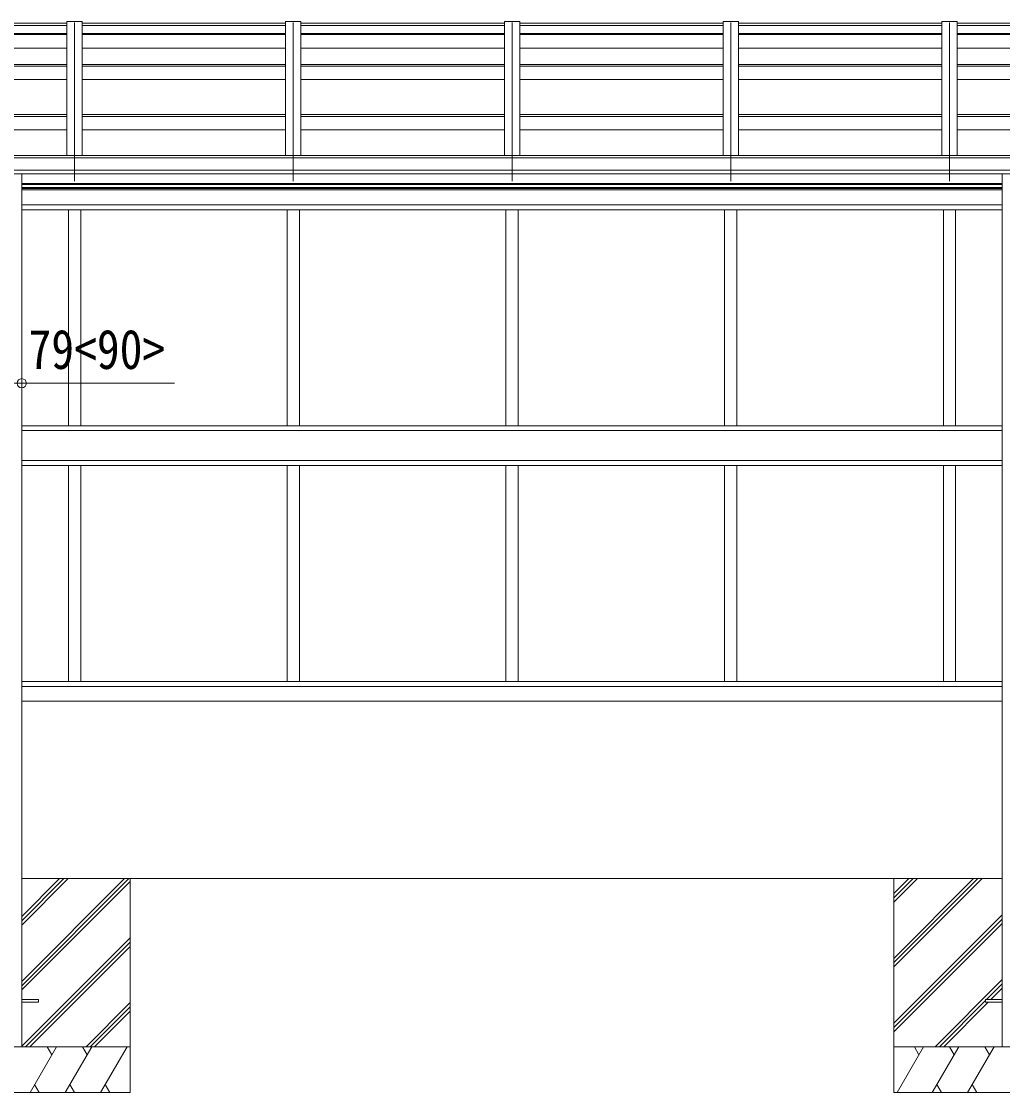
# Model space of a CAD drawing. Units: millimetres at full size, sheet at 1:30; details may follow other scales. Extents: x -8385 to 8479, y -5853 to 5787.
# Drawn here: x 3027 to 6238, y -1479 to 2026 of the extents above; entities that cross this region are included whole.
import ezdxf
from ezdxf.enums import TextEntityAlignment as Align

# ---------------------------------------------------------------- set-up
doc = ezdxf.new("R2010")
doc.units = ezdxf.units.MM
doc.header["$LTSCALE"] = 30
doc.header["$PDMODE"] = 32
doc.header["$PDSIZE"] = 30
for name, color, linetype, lineweight in [('0-0_0', 7, 'Continuous', 9), ('0-1_本体', 4, 'Continuous', 9), ('0-2_部品', 7, 'Continuous', 9), ('0-8_PARTS2', 2, 'Continuous', 9), ('0-A_寸法', 6, 'Continuous', 9), ('1-1_GLASS', 4, 'Continuous', 9)]:
    doc.layers.add(name, color=color, linetype=linetype, lineweight=lineweight)
doc.styles.add('ＭＳ ゴシック', font='')
doc.styles.get('ＭＳ ゴシック').set_extended_font_data('MS Gothic')

msp = doc.modelspace()

# ---------------------------------------------------------------- linework, layer by layer
at = {"layer": '0-0_0'}
for p, q in [((3027.66, -1115.38), (3363.69, -779.36)), ((3027.66, -1129.53), (3377.83, -779.36)), ((3027.66, -931.54), (3179.84, -779.36)), ((3027.66, -917.4), (3165.7, -779.36)), ((3027.66, -903.25), (3151.56, -779.36)), ((3027.66, -779.36), (6237.26, -779.36)), ((3027.66, -1143.67), (3382.46, -788.87)), ((3382.46, -779.36), (3382.46, -1479.36)), ((5882.46, -827.95), (5931.06, -779.36)), ((5882.46, -842.1), (5945.2, -779.36)), ((5882.46, -856.24), (5959.34, -779.36)), ((5882.46, -1068.37), (6171.47, -779.36)), ((5882.46, -1054.23), (6157.33, -779.36)), ((5882.46, -1040.09), (6143.19, -779.36)), ((5882.46, -779.36), (5882.46, -1479.36)), ((5882.46, -1252.22), (6237.26, -897.42)), ((5882.46, -1266.36), (6237.26, -911.56)), ((5882.46, -1280.5), (6237.26, -925.7)), ((3027.66, -1327.52), (3382.46, -972.72)), ((3039.96, -1329.36), (3382.46, -986.86)), ((3054.1, -1329.36), (3382.46, -1001)), ((6017.45, -1329.36), (6237.26, -1109.55)), ((6186.1, -1174.85), (6237.26, -1123.69)), ((6200.25, -1174.85), (6237.26, -1137.83)), ((3237.95, -1329.36), (3382.46, -1184.85)), ((6031.59, -1329.36), (6182.46, -1178.49)), ((6045.74, -1329.36), (6191.25, -1183.85)), ((3252.09, -1329.36), (3382.46, -1198.99)), ((3266.24, -1329.36), (3382.46, -1213.13)), ((3382.46, -1329.36), (2582.46, -1329.36)), ((3054.63, -1479.36), (3141.23, -1329.36)), ((3126.23, -1355.34), (3111.23, -1329.36)), ((3170.1, -1479.36), (3256.7, -1329.36)), ((3226.7, -1329.36), (3241.7, -1355.34)), ((3285.57, -1479.36), (3372.17, -1329.36)), ((6682.46, -1329.36), (5882.46, -1329.36)), ((5892.75, -1479.36), (5979.35, -1329.36)), ((5964.35, -1355.34), (5949.35, -1329.36)), ((6008.22, -1479.36), (6094.82, -1329.36)), ((6079.82, -1355.34), (6064.82, -1329.36)), ((6123.69, -1479.36), (6210.29, -1329.36)), ((6195.29, -1355.34), (6180.29, -1329.36)), ((3069.63, -1453.38), (3084.63, -1479.36)), ((3185.1, -1453.38), (3200.1, -1479.36)), ((3300.57, -1453.38), (3315.57, -1479.36)), ((6023.22, -1453.38), (6038.22, -1479.36)), ((6138.69, -1453.38), (6153.69, -1479.36)), ((2582.46, -1479.36), (3382.46, -1479.36)), ((5882.46, -1479.36), (6682.46, -1479.36))]:
    msp.add_line(p, q, dxfattribs=at)
at = {"layer": '0-1_本体'}
for p, q in [((3175.46, 2019.77), (2509.46, 2019.77)), ((2509.46, 2012.86), (3175.46, 2012.86)), ((3175.46, 2025.86), (3175.46, 1586.57)), ((3225.46, 2025.86), (3175.46, 2025.86)), ((3225.46, 2025.86), (3225.46, 1586.57)), ((3891.46, 2019.77), (3225.46, 2019.77)), ((3225.46, 2012.86), (3891.46, 2012.86)), ((3891.46, 2025.86), (3891.46, 1586.57)), ((3941.46, 2025.86), (3891.46, 2025.86)), ((3941.46, 2025.86), (3941.46, 1586.57)), ((4607.46, 2019.77), (3941.46, 2019.77)), ((3941.46, 2012.86), (4607.46, 2012.86)), ((4607.46, 2025.86), (4607.46, 1586.57)), ((4657.46, 2025.86), (4607.46, 2025.86)), ((4657.46, 2025.86), (4657.46, 1586.57)), ((5323.46, 2019.77), (4657.46, 2019.77)), ((4657.46, 2012.86), (5323.46, 2012.86)), ((5323.46, 2025.86), (5323.46, 1586.57)), ((5373.46, 2025.86), (5323.46, 2025.86)), ((5373.46, 2025.86), (5373.46, 1586.57)), ((6039.46, 2019.77), (5373.46, 2019.77)), ((5373.46, 2012.86), (6039.46, 2012.86)), ((6039.46, 2025.86), (6039.46, 1586.57)), ((6089.46, 2025.86), (6039.46, 2025.86)), ((6089.46, 2025.86), (6089.46, 1586.57)), ((6755.46, 2019.77), (6089.46, 2019.77)), ((6089.46, 2012.86), (6755.46, 2012.86)), ((2509.46, 1986.15), (3175.46, 1986.15)), ((2509.46, 1983.56), (3175.46, 1983.56)), ((3225.46, 1986.15), (3891.46, 1986.15)), ((3225.46, 1983.56), (3891.46, 1983.56)), ((3941.46, 1986.15), (4607.46, 1986.15)), ((3941.46, 1983.56), (4607.46, 1983.56)), ((4657.46, 1986.15), (5323.46, 1986.15)), ((4657.46, 1983.56), (5323.46, 1983.56)), ((5373.46, 1986.15), (6039.46, 1986.15)), ((5373.46, 1983.56), (6039.46, 1983.56)), ((6089.46, 1986.15), (6755.46, 1986.15)), ((6089.46, 1983.56), (6755.46, 1983.56)), ((2509.46, 1938.83), (3175.46, 1938.83)), ((3225.46, 1938.83), (3891.46, 1938.83)), ((3941.46, 1938.83), (4607.46, 1938.83)), ((4657.46, 1938.83), (5323.46, 1938.83)), ((5373.46, 1938.83), (6039.46, 1938.83)), ((6089.46, 1938.83), (6755.46, 1938.83)), ((2509.46, 1885.1), (3175.46, 1885.1)), ((2509.46, 1879.53), (3175.46, 1879.53)), ((3225.46, 1885.1), (3891.46, 1885.1)), ((3225.46, 1879.53), (3891.46, 1879.53)), ((3941.46, 1885.1), (4607.46, 1885.1)), ((3941.46, 1879.53), (4607.46, 1879.53)), ((4657.46, 1885.1), (5323.46, 1885.1)), ((4657.46, 1879.53), (5323.46, 1879.53)), ((5373.46, 1885.1), (6039.46, 1885.1)), ((5373.46, 1879.53), (6039.46, 1879.53)), ((6089.46, 1885.1), (6755.46, 1885.1)), ((6089.46, 1879.53), (6755.46, 1879.53)), ((2509.46, 1835.53), (3175.46, 1835.53)), ((3225.46, 1835.53), (3891.46, 1835.53)), ((3941.46, 1835.53), (4607.46, 1835.53)), ((4657.46, 1835.53), (5323.46, 1835.53)), ((5373.46, 1835.53), (6039.46, 1835.53)), ((6089.46, 1835.53), (6755.46, 1835.53)), ((2509.46, 1721.44), (3175.46, 1721.44)), ((3225.46, 1721.44), (3891.46, 1721.44)), ((3941.46, 1721.44), (4607.46, 1721.44)), ((4657.46, 1721.44), (5323.46, 1721.44)), ((5373.46, 1721.44), (6039.46, 1721.44)), ((6089.46, 1721.44), (6755.46, 1721.44)), ((2509.46, 1714.65), (3175.46, 1714.65)), ((3225.46, 1714.65), (3891.46, 1714.65)), ((3941.46, 1714.65), (4607.46, 1714.65)), ((4657.46, 1714.65), (5323.46, 1714.65)), ((5373.46, 1714.65), (6039.46, 1714.65)), ((6089.46, 1714.65), (6755.46, 1714.65)), ((2509.46, 1671.1), (3175.46, 1671.1)), ((3225.46, 1671.1), (3891.46, 1671.1)), ((3941.46, 1671.1), (4607.46, 1671.1)), ((4657.46, 1671.1), (5323.46, 1671.1)), ((5373.46, 1671.1), (6039.46, 1671.1)), ((6089.46, 1671.1), (6755.46, 1671.1)), ((7489.96, 1579.86), (1774.96, 1579.86)), ((7466.46, 1586.57), (1798.46, 1586.57)), ((1774.96, 1538.64), (7489.96, 1538.64)), ((7489.96, 1526.79), (1774.96, 1526.86)), ((3027.66, 1526.7), (3027.66, -1329.38)), ((6237.26, 1526.7), (6237.26, -1329.38))]:
    msp.add_line(p, q, dxfattribs=at)
at = {"layer": '0-2_部品', "color": 4}
for p, q in [((3027.26, -1174.85), (3082.26, -1174.85)), ((3027.26, -1183.85), (3082.26, -1183.85)), ((3082.26, -1174.85), (3082.26, -1183.85)), ((6182.26, -1174.85), (6182.26, -1183.85)), ((6182.26, -1174.85), (6237.26, -1174.85)), ((6182.26, -1183.85), (6237.26, -1183.85))]:
    msp.add_line(p, q, dxfattribs=at)
at = {"layer": '0-8_PARTS2'}
for p, q in [((3200.46, 2022.72), (3200.46, 1503.43)), ((3916.46, 2022.72), (3916.46, 1503.43)), ((4632.46, 2022.72), (4632.46, 1503.43)), ((5348.46, 2022.72), (5348.46, 1503.43)), ((6064.46, 2022.72), (6064.46, 1503.43))]:
    msp.add_line(p, q, dxfattribs=at)
at = {"layer": '0-A_寸法'}
for p, q in [((2937.26, 841.9), (3027.66, 841.9)), ((3027.66, 841.9), (3527.66, 841.9))]:
    msp.add_line(p, q, dxfattribs=at)
msp.add_point((3027.66, 841.9), dxfattribs=at)
at = {"layer": '1-1_GLASS'}
for p, q in [((3027.66, 1495.25), (6237.26, 1495.25)), ((3027.66, 1491.75), (6237.26, 1491.75)), ((3027.66, 1482.75), (6237.26, 1482.75)), ((3027.66, 1479.25), (6237.26, 1479.25)), ((6237.26, 1474.25), (3027.66, 1474.25)), ((3027.66, 1425.75), (6237.26, 1425.75)), ((3027.66, 1409.75), (6237.26, 1409.75)), ((3180.46, 1409.75), (3180.46, 702.75)), ((3220.46, 1409.75), (3220.46, 702.75)), ((3896.46, 1409.75), (3896.46, 702.75)), ((3936.46, 1409.75), (3936.46, 702.75)), ((4612.46, 1409.75), (4612.46, 702.75)), ((4652.46, 1409.75), (4652.46, 702.75)), ((5328.46, 1409.75), (5328.46, 702.75)), ((5368.46, 1409.75), (5368.46, 702.75)), ((6044.46, 1409.75), (6044.46, 702.75)), ((6084.46, 1409.75), (6084.46, 702.75)), ((3027.66, 702.75), (6237.26, 702.75)), ((3027.66, 686.75), (6237.26, 686.75)), ((3027.66, 588.75), (6237.26, 588.75)), ((3027.66, 572.75), (6237.26, 572.75)), ((3180.46, 572.75), (3180.46, -134.25)), ((3220.46, 572.75), (3220.46, -134.25)), ((3896.46, 572.75), (3896.46, -134.25)), ((3936.46, 572.75), (3936.46, -134.25)), ((4612.46, 572.75), (4612.46, -134.25)), ((4652.46, 572.75), (4652.46, -134.25)), ((5328.46, 572.75), (5328.46, -134.25)), ((5368.46, 572.75), (5368.46, -134.25)), ((6044.46, 572.75), (6044.46, -134.25)), ((6084.46, 572.75), (6084.46, -134.25)), ((3027.66, -134.25), (6237.26, -134.25)), ((3027.66, -150.25), (6237.26, -150.25)), ((3027.66, -198.75), (6237.26, -198.75))]:
    msp.add_line(p, q, dxfattribs=at)

# ---------------------------------------------------------------- texts
at = {"layer": '0-A_寸法', "color": 7, "style": 'ＭＳ ゴシック', "width": 0.85}
msp.add_text('79<90>', height=129, dxfattribs=at).set_placement((3049.66, 849.9), align=Align.BOTTOM_LEFT)

doc.saveas('drawing.dxf')
